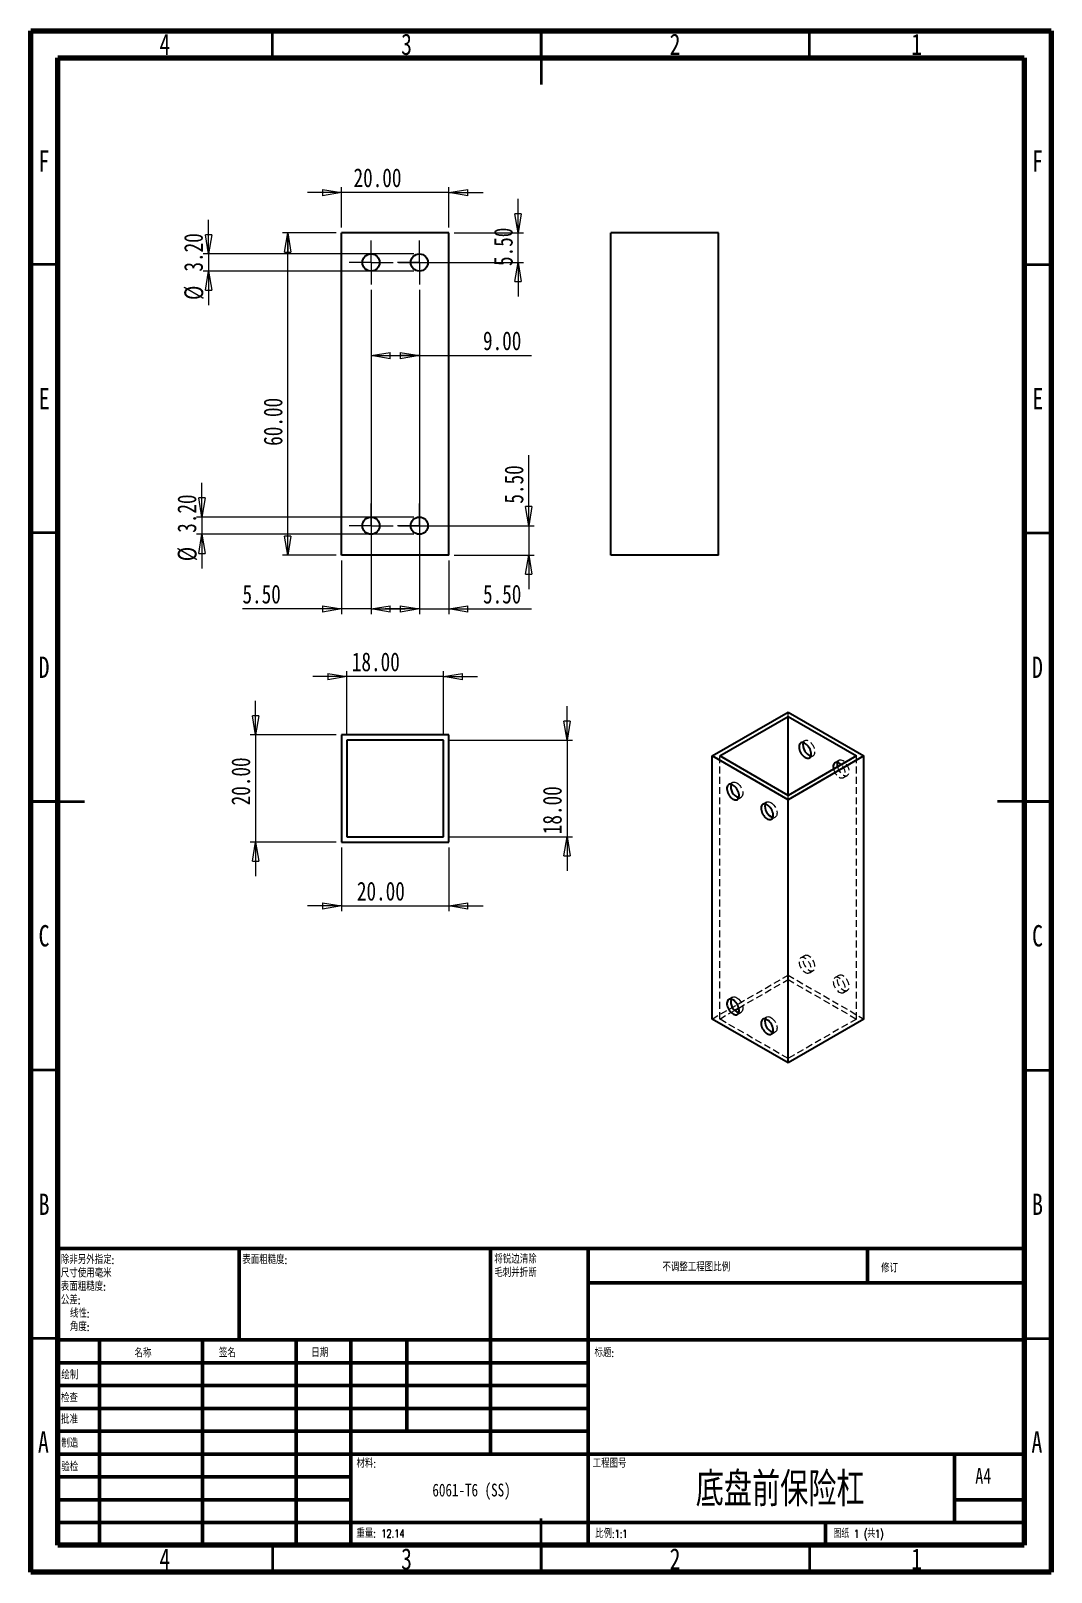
# Model space of a CAD drawing. Header units: millimetres. Extents: x 15 to 205, y 5 to 292.
import ezdxf

# ---------------------------------------------------------------- set-up
doc = ezdxf.new("R2010")
doc.units = ezdxf.units.MM
doc.linetypes.add('HIDDEN', pattern=[1.905, 1.27, -0.635])
doc.styles.add('SLDTEXTSTYLE0', font='TXT', dxfattribs={"width": 0.75})
doc.styles.add('SLDTEXTSTYLE1', font='TXT', dxfattribs={"width": 0.75, "bigfont": 'bigfont'})
doc.styles.add('SLDTEXTSTYLE2', font='TXT', dxfattribs={"width": 0.694444, "bigfont": 'bigfont'})
doc.dimstyles.new('SLDDIMSTYLE0', dxfattribs={"dimtxt": 3.5, "dimasz": 3.556, "dimexe": 0, "dimexo": 0.0625, "dimgap": 0.875, "dimtad": 1, "dimrnd": 1e-09, "dimzin": 4, "dimdsep": 46, "dimtxsty": 'SLDTEXTSTYLE0', "dimblk1": 'CLOSED', "dimblk2": 'CLOSED', "dimsah": 1, "dimcen": 0.09, "dimadec": 0, "dimazin": 1, "dimtfac": 1, "dimtofl": 0, "dimtmove": 0, "dimatfit": 3, "dimldrblk": 'CLOSED', "dimfxl": 1, "dimfrac": 2, "dimtolj": 1, "dimtzin": 12, "dimarcsym": 0})
doc.dimstyles.new('SLDDIMSTYLE1', dxfattribs={"dimtxt": 3.5, "dimasz": 3.556, "dimexe": 0, "dimexo": 0.0625, "dimgap": 0.875, "dimtad": 1, "dimrnd": 1e-09, "dimzin": 4, "dimdsep": 46, "dimtxsty": 'SLDTEXTSTYLE0', "dimblk1": 'CLOSED', "dimblk2": 'CLOSED', "dimsah": 1, "dimcen": 0.09, "dimadec": 0, "dimazin": 1, "dimtfac": 1, "dimtmove": 0, "dimatfit": 0, "dimldrblk": 'CLOSED', "dimfxl": 1, "dimfrac": 2, "dimtolj": 1, "dimtzin": 12, "dimarcsym": 0})

# ---------------------------------------------------------------- blocks, each defined once
blk = doc.blocks.new('SW_NOTE_0')
at = {"color": 0, "linetype": 'Continuous', "lineweight": 0, "char_height": 1.5, "attachment_point": 1, "style": 'SLDTEXTSTYLE1'}
for s, insert in [('除非另外指定:', (0, 1.93)), ('尺寸使用毫米', (0, -0.57)), ('表面粗糙度:', (0, -3.07)), ('公差:', (0, -5.57)), ('线性:', (1.69, -8.07)), ('角度:', (1.69, -10.57))]:
    blk.add_mtext(s, dxfattribs=dict(at, insert=insert))
blk = doc.blocks.new('SW_NOTE_0_1')
at = {"color": 0, "linetype": 'Continuous', "lineweight": 0, "char_height": 1.5, "attachment_point": 1, "style": 'SLDTEXTSTYLE1'}
for s, insert in [('将锐边清除', (0, 1.93)), ('毛刺并折断', (0, -0.57))]:
    blk.add_mtext(s, dxfattribs=dict(at, insert=insert))
blk = doc.blocks.new('_Closed')
at = {"color": 0, "linetype": 'ByBlock', "lineweight": -2}
for p, q in [((-1, 0.166667), (0, 0)), ((-1, 0.166667), (-1, -0.166667)), ((0, 0), (-1, -0.166667)), ((0, 0), (-1, 0))]:
    blk.add_line(p, q, dxfattribs=at)
blk = doc.blocks.new('_D')
at = {"color": 7, "linetype": 'Continuous', "lineweight": 0}
for p, q in [((71.85, 254.36), (61.85, 254.36)), ((62.85, 194.36), (62.85, 254.36)), ((71.85, 194.36), (61.85, 194.36))]:
    blk.add_line(p, q, dxfattribs=at)
at = {"color": 7, "linetype": 'Continuous', "lineweight": 18, "xscale": 3.556, "yscale": 3.556}
for p, rotation in [((62.85, 254.36), 90), ((62.85, 194.36), 270)]:
    blk.add_blockref('_Closed', p, dxfattribs=dict(at, rotation=rotation))
at = {"color": 7, "linetype": 'Continuous', "lineweight": 18, "insert": (58.34, 214.73), "char_height": 3.5, "attachment_point": 1, "rotation": 90, "style": 'SLDTEXTSTYLE0'}
blk.add_mtext('60.00', dxfattribs=at)
blk = doc.blocks.new('_D_1')
at = {"color": 7, "linetype": 'Continuous', "lineweight": 0}
for p, q in [((72.85, 261.88), (66.5, 261.88)), ((72.85, 255.36), (72.85, 262.88)), ((92.85, 261.88), (72.85, 261.88)), ((92.85, 255.36), (92.85, 262.88)), ((92.85, 261.88), (99.2, 261.88))]:
    blk.add_line(p, q, dxfattribs=at)
at = {"color": 7, "linetype": 'Continuous', "lineweight": 18, "xscale": 3.556, "yscale": 3.556}
blk.add_blockref('_Closed', (72.85, 261.88), dxfattribs=at)
at = {"color": 7, "linetype": 'Continuous', "lineweight": 18, "xscale": 3.556, "yscale": 3.556, "rotation": 180}
blk.add_blockref('_Closed', (92.85, 261.88), dxfattribs=at)
at = {"color": 7, "linetype": 'Continuous', "lineweight": 18, "insert": (75.09, 266.4), "char_height": 3.5, "attachment_point": 1, "style": 'SLDTEXTSTYLE0'}
blk.add_mtext('20.00', dxfattribs=at)
blk = doc.blocks.new('_D_2')
at = {"color": 7, "linetype": 'Continuous', "lineweight": 0}
for p, q in [((78.35, 243.76), (78.35, 183.36)), ((72.85, 193.36), (72.85, 183.36)), ((72.85, 184.36), (54.41, 184.36)), ((78.35, 184.36), (72.85, 184.36)), ((78.35, 184.36), (84.7, 184.36))]:
    blk.add_line(p, q, dxfattribs=at)
at = {"color": 7, "linetype": 'Continuous', "lineweight": 18, "xscale": 3.556, "yscale": 3.556}
blk.add_blockref('_Closed', (72.85, 184.36), dxfattribs=at)
at = {"color": 7, "linetype": 'Continuous', "lineweight": 18, "xscale": 3.556, "yscale": 3.556, "rotation": 180}
blk.add_blockref('_Closed', (78.35, 184.36), dxfattribs=at)
at = {"color": 7, "linetype": 'Continuous', "lineweight": 18, "insert": (54.41, 188.87), "char_height": 3.5, "attachment_point": 1, "style": 'SLDTEXTSTYLE0'}
blk.add_mtext('5.50', dxfattribs=at)
blk = doc.blocks.new('_D_3')
at = {"color": 7, "linetype": 'Continuous', "lineweight": 0}
for p, q in [((87.35, 243.76), (87.35, 183.36)), ((92.85, 193.36), (92.85, 183.36)), ((87.35, 184.36), (81, 184.36)), ((87.35, 184.36), (92.85, 184.36)), ((92.85, 184.36), (108.26, 184.36))]:
    blk.add_line(p, q, dxfattribs=at)
at = {"color": 7, "linetype": 'Continuous', "lineweight": 18, "xscale": 3.556, "yscale": 3.556}
blk.add_blockref('_Closed', (87.35, 184.36), dxfattribs=at)
at = {"color": 7, "linetype": 'Continuous', "lineweight": 18, "xscale": 3.556, "yscale": 3.556, "rotation": 180}
blk.add_blockref('_Closed', (92.85, 184.36), dxfattribs=at)
at = {"color": 7, "linetype": 'Continuous', "lineweight": 18, "insert": (99.2, 188.87), "char_height": 3.5, "attachment_point": 1, "style": 'SLDTEXTSTYLE0'}
blk.add_mtext('5.50', dxfattribs=at)
blk = doc.blocks.new('_D_4')
at = {"color": 7, "linetype": 'Continuous', "lineweight": 0}
for p, q in [((78.35, 243.76), (78.35, 230.53)), ((87.35, 243.76), (87.35, 230.53)), ((78.35, 231.53), (87.35, 231.53)), ((87.35, 231.53), (108.26, 231.53))]:
    blk.add_line(p, q, dxfattribs=at)
at = {"color": 7, "linetype": 'Continuous', "lineweight": 18, "xscale": 3.556, "yscale": 3.556, "rotation": 180}
blk.add_blockref('_Closed', (78.35, 231.53), dxfattribs=at)
at = {"color": 7, "linetype": 'Continuous', "lineweight": 18, "xscale": 3.556, "yscale": 3.556}
blk.add_blockref('_Closed', (87.35, 231.53), dxfattribs=at)
at = {"color": 7, "linetype": 'Continuous', "lineweight": 18, "insert": (99.2, 236.04), "char_height": 3.5, "attachment_point": 1, "style": 'SLDTEXTSTYLE0'}
blk.add_mtext('9.00', dxfattribs=at)
blk = doc.blocks.new('_D_5')
at = {"color": 7, "linetype": 'Continuous', "lineweight": 0}
for p, q in [((105.73, 254.36), (105.73, 260.71)), ((93.85, 254.36), (106.73, 254.36)), ((105.73, 248.86), (105.73, 254.36)), ((83.45, 248.86), (106.73, 248.86)), ((105.73, 248.86), (105.73, 242.51))]:
    blk.add_line(p, q, dxfattribs=at)
at = {"color": 7, "linetype": 'Continuous', "lineweight": 18, "xscale": 3.556, "yscale": 3.556}
for p, rotation in [((105.73, 254.36), 270), ((105.73, 248.86), 90)]:
    blk.add_blockref('_Closed', p, dxfattribs=dict(at, rotation=rotation))
at = {"color": 7, "linetype": 'Continuous', "lineweight": 18, "insert": (101.22, 248.21), "char_height": 3.5, "attachment_point": 1, "rotation": 90, "style": 'SLDTEXTSTYLE0'}
blk.add_mtext('5.50', dxfattribs=at)
blk = doc.blocks.new('_D_6')
at = {"color": 7, "linetype": 'Continuous', "lineweight": 0}
for p, q in [((107.72, 199.86), (107.72, 213.01)), ((83.45, 199.86), (108.72, 199.86)), ((107.72, 199.86), (107.72, 194.36)), ((93.85, 194.36), (108.72, 194.36)), ((107.72, 194.36), (107.72, 188.01))]:
    blk.add_line(p, q, dxfattribs=at)
at = {"color": 7, "linetype": 'Continuous', "lineweight": 18, "xscale": 3.556, "yscale": 3.556}
for p, rotation in [((107.72, 199.86), 270), ((107.72, 194.36), 90)]:
    blk.add_blockref('_Closed', p, dxfattribs=dict(at, rotation=rotation))
at = {"color": 7, "linetype": 'Continuous', "lineweight": 18, "insert": (103.21, 203.96), "char_height": 3.5, "attachment_point": 1, "rotation": 90, "style": 'SLDTEXTSTYLE0'}
blk.add_mtext('5.50', dxfattribs=at)
blk = doc.blocks.new('_D_7')
at = {"color": 7, "linetype": 'Continuous', "lineweight": 0}
for p, q in [((46.87, 201.46), (46.87, 207.81)), ((86.35, 201.46), (45.87, 201.46)), ((46.87, 201.46), (46.87, 198.26)), ((86.35, 198.26), (45.87, 198.26)), ((46.87, 198.26), (46.87, 191.91))]:
    blk.add_line(p, q, dxfattribs=at)
at = {"color": 7, "linetype": 'Continuous', "lineweight": 18, "xscale": 3.556, "yscale": 3.556}
for p, rotation in [((46.87, 201.46), 270), ((46.87, 198.26), 90)]:
    blk.add_blockref('_Closed', p, dxfattribs=dict(at, rotation=rotation))
at = {"color": 7, "linetype": 'Continuous', "lineweight": 18, "char_height": 3.5, "attachment_point": 1, "rotation": 90, "style": 'SLDTEXTSTYLE0'}
for s, insert in [('3.20', (42.3, 198.53)), ('%%c', (42.36, 193.25))]:
    blk.add_mtext(s, dxfattribs=dict(at, insert=insert))
blk = doc.blocks.new('_D_8')
at = {"color": 7, "linetype": 'Continuous', "lineweight": 0}
for p, q in [((48.1, 250.46), (48.1, 256.81)), ((86.35, 250.46), (47.1, 250.46)), ((48.1, 250.46), (48.1, 247.26)), ((86.35, 247.26), (47.1, 247.26)), ((48.1, 247.26), (48.1, 240.91))]:
    blk.add_line(p, q, dxfattribs=at)
at = {"color": 7, "linetype": 'Continuous', "lineweight": 18, "xscale": 3.556, "yscale": 3.556}
for p, rotation in [((48.1, 250.46), 270), ((48.1, 247.26), 90)]:
    blk.add_blockref('_Closed', p, dxfattribs=dict(at, rotation=rotation))
at = {"color": 7, "linetype": 'Continuous', "lineweight": 18, "char_height": 3.5, "attachment_point": 1, "rotation": 90, "style": 'SLDTEXTSTYLE0'}
for s, insert in [('3.20', (43.53, 247.17)), ('%%c', (43.59, 241.89))]:
    blk.add_mtext(s, dxfattribs=dict(at, insert=insert))
blk = doc.blocks.new('SW_CENTERMARKSYMBOL_0')
at = {"color": 0, "linetype": 'Continuous', "lineweight": 18}
for p, q in [((0, 2.5), (0, 4.1)), ((-2.5, 0), (-4.1, 0)), ((0, 0), (-2.5, 0)), ((0, 0), (0, 2.5)), ((0, 0), (0, -2.5)), ((0, 0), (2.5, 0)), ((2.5, 0), (4.1, 0)), ((0, -2.5), (0, -4.1))]:
    blk.add_line(p, q, dxfattribs=at)
blk = doc.blocks.new('SW_CENTERMARKSYMBOL_1')
at = {"color": 0, "linetype": 'Continuous', "lineweight": 18}
for p, q in [((0, 2.5), (0, 4.1)), ((-2.5, 0), (-4.1, 0)), ((0, 0), (-2.5, 0)), ((0, 0), (0, 2.5)), ((0, 0), (0, -2.5)), ((0, 0), (2.5, 0)), ((2.5, 0), (4.1, 0)), ((0, -2.5), (0, -4.1))]:
    blk.add_line(p, q, dxfattribs=at)
blk = doc.blocks.new('SW_CENTERMARKSYMBOL_2')
at = {"color": 0, "linetype": 'Continuous', "lineweight": 18}
for p, q in [((0, 2.5), (0, 4.1)), ((-2.5, 0), (-4.1, 0)), ((0, 0), (-2.5, 0)), ((0, 0), (0, 2.5)), ((0, 0), (0, -2.5)), ((0, 0), (2.5, 0)), ((2.5, 0), (4.1, 0)), ((0, -2.5), (0, -4.1))]:
    blk.add_line(p, q, dxfattribs=at)
blk = doc.blocks.new('SW_CENTERMARKSYMBOL_3')
at = {"color": 0, "linetype": 'Continuous', "lineweight": 18}
for p, q in [((0, 2.5), (0, 4.1)), ((-2.5, 0), (-4.1, 0)), ((0, 0), (-2.5, 0)), ((0, 0), (0, 2.5)), ((0, 0), (0, -2.5)), ((0, 0), (2.5, 0)), ((2.5, 0), (4.1, 0)), ((0, -2.5), (0, -4.1))]:
    blk.add_line(p, q, dxfattribs=at)
blk = doc.blocks.new('_D_9')
at = {"color": 7, "linetype": 'Continuous', "lineweight": 0}
for p, q in [((56.85, 160.92), (56.85, 167.27)), ((71.85, 160.92), (55.85, 160.92)), ((56.85, 160.92), (56.85, 140.92)), ((71.85, 140.92), (55.85, 140.92)), ((56.85, 140.92), (56.85, 134.57))]:
    blk.add_line(p, q, dxfattribs=at)
at = {"color": 7, "linetype": 'Continuous', "lineweight": 18, "xscale": 3.556, "yscale": 3.556}
for p, rotation in [((56.85, 160.92, -30), 270), ((56.85, 140.92, -30), 90)]:
    blk.add_blockref('_Closed', p, dxfattribs=dict(at, rotation=rotation))
at = {"color": 7, "linetype": 'Continuous', "lineweight": 18, "insert": (52.34, 147.78), "char_height": 3.5, "attachment_point": 1, "rotation": 90, "style": 'SLDTEXTSTYLE0'}
blk.add_mtext('20.00', dxfattribs=at)
blk = doc.blocks.new('_D_10')
at = {"color": 7, "linetype": 'Continuous', "lineweight": 0}
for p, q in [((114.85, 159.92), (114.85, 166.27)), ((92.85, 159.92), (115.85, 159.92)), ((114.85, 159.92), (114.85, 141.92)), ((92.85, 141.92), (115.85, 141.92)), ((114.85, 141.92), (114.85, 135.57))]:
    blk.add_line(p, q, dxfattribs=at)
at = {"color": 7, "linetype": 'Continuous', "lineweight": 18, "xscale": 3.556, "yscale": 3.556}
for p, rotation in [((114.85, 159.92, -30), 270), ((114.85, 141.92, -30), 90)]:
    blk.add_blockref('_Closed', p, dxfattribs=dict(at, rotation=rotation))
at = {"color": 7, "linetype": 'Continuous', "lineweight": 18, "insert": (110.34, 142.41), "char_height": 3.5, "attachment_point": 1, "rotation": 90, "style": 'SLDTEXTSTYLE0'}
blk.add_mtext('18.00', dxfattribs=at)
blk = doc.blocks.new('_D_11')
at = {"color": 7, "linetype": 'Continuous', "lineweight": 0}
for p, q in [((73.85, 160.92), (73.85, 172.75)), ((91.85, 160.92), (91.85, 172.75)), ((73.85, 171.75), (67.5, 171.75)), ((91.85, 171.75), (73.85, 171.75)), ((91.85, 171.75), (98.2, 171.75))]:
    blk.add_line(p, q, dxfattribs=at)
at = {"color": 7, "linetype": 'Continuous', "lineweight": 18, "xscale": 3.556, "yscale": 3.556}
blk.add_blockref('_Closed', (73.85, 171.75, -30), dxfattribs=at)
at = {"color": 7, "linetype": 'Continuous', "lineweight": 18, "xscale": 3.556, "yscale": 3.556, "rotation": 180}
blk.add_blockref('_Closed', (91.85, 171.75, -30), dxfattribs=at)
at = {"color": 7, "linetype": 'Continuous', "lineweight": 18, "insert": (74.78, 176.26), "char_height": 3.5, "attachment_point": 1, "style": 'SLDTEXTSTYLE0'}
blk.add_mtext('18.00', dxfattribs=at)
blk = doc.blocks.new('_D_12')
at = {"color": 7, "linetype": 'Continuous', "lineweight": 0}
for p, q in [((72.85, 139.92), (72.85, 128.05)), ((92.85, 139.92), (92.85, 128.05)), ((72.85, 129.05), (66.5, 129.05)), ((72.85, 129.05), (92.85, 129.05)), ((92.85, 129.05), (99.2, 129.05))]:
    blk.add_line(p, q, dxfattribs=at)
at = {"color": 7, "linetype": 'Continuous', "lineweight": 18, "xscale": 3.556, "yscale": 3.556}
blk.add_blockref('_Closed', (72.85, 129.05, -30), dxfattribs=at)
at = {"color": 7, "linetype": 'Continuous', "lineweight": 18, "xscale": 3.556, "yscale": 3.556, "rotation": 180}
blk.add_blockref('_Closed', (92.85, 129.05, -30), dxfattribs=at)
at = {"color": 7, "linetype": 'Continuous', "lineweight": 18, "insert": (75.72, 133.56), "char_height": 3.5, "attachment_point": 1, "style": 'SLDTEXTSTYLE0'}
blk.add_mtext('20.00', dxfattribs=at)

msp = doc.modelspace()

# ---------------------------------------------------------------- linework, layer by layer
at = {"color": 7, "linetype": 'Continuous', "lineweight": 70}
for p, q in [((15, 5), (15, 292)), ((15, 292), (205, 292)), ((205, 292), (205, 5)), ((20, 10), (20, 287)), ((20, 287), (200, 287)), ((200, 287), (200, 10)), ((200, 10), (20, 10)), ((205, 5), (15, 5))]:
    msp.add_line(p, q, dxfattribs=at)
at = {"color": 7, "linetype": 'Continuous', "lineweight": 35}
for p, q in [((60, 287), (60, 292)), ((110, 292), (110, 282)), ((110, 287), (110, 292)), ((160, 287), (160, 292)), ((20, 248.5), (15, 248.5)), ((200, 248.5), (205, 248.5)), ((20, 198.5), (15, 198.5)), ((200, 198.5), (205, 198.5)), ((15, 148.5), (25, 148.5)), ((20, 148.5), (15, 148.5)), ((205, 148.5), (195, 148.5)), ((200, 148.5), (205, 148.5)), ((20, 98.5), (15, 98.5)), ((200, 98.5), (205, 98.5)), ((20, 48.5), (15, 48.5)), ((200, 48.5), (205, 48.5)), ((110, 5), (110, 15)), ((60, 10), (60, 5)), ((110, 10), (110, 5)), ((160, 10), (160, 5))]:
    msp.add_line(p, q, dxfattribs=at)
at = {"color": 7, "linetype": 'Continuous', "lineweight": 25}
for p, q in [((72.848, 194.358), (72.848, 254.358)), ((92.848, 254.358), (72.848, 254.358)), ((92.848, 194.358), (92.848, 254.358)), ((123.034, 194.358), (123.034, 254.358)), ((143.034, 254.358), (123.034, 254.358)), ((143.034, 194.358), (143.034, 254.358)), ((92.848, 194.358), (72.848, 194.358)), ((143.034, 194.358), (123.034, 194.358)), ((141.858, 156.989), (156.001, 165.153)), ((143.273, 156.989), (156.001, 164.337)), ((156.001, 165.153), (170.143, 156.989)), ((156.001, 164.337), (168.728, 156.989)), ((156.001, 149.642), (156.001, 164.337)), ((72.848, 160.923), (72.848, 140.923)), ((92.848, 160.923), (72.848, 160.923)), ((92.848, 140.923), (92.848, 160.923)), ((73.848, 159.923), (73.848, 141.923)), ((91.848, 159.923), (73.848, 159.923)), ((91.848, 141.923), (91.848, 159.923)), ((156.001, 148.825), (141.858, 156.989)), ((141.858, 107.997), (141.858, 156.989)), ((156.001, 149.642), (143.273, 156.989)), ((170.143, 156.989), (156.001, 148.825)), ((168.728, 156.989), (156.001, 149.642)), ((170.143, 107.997), (170.143, 156.989)), ((156.001, 99.833), (156.001, 148.825)), ((72.848, 140.923), (92.848, 140.923)), ((73.848, 141.923), (91.848, 141.923)), ((146.091, 109.624), (146.819, 110.044)), ((156.001, 99.833), (141.858, 107.997)), ((170.143, 107.997), (156.001, 99.833))]:
    msp.add_line(p, q, dxfattribs=at)
at = {"color": 7, "linetype": 'HIDDEN', "lineweight": 18}
for p, q in [((156.001, 164.337), (156.001, 165.153)), ((159.09, 159.803), (158.383, 159.395)), ((143.273, 107.997), (143.273, 156.989)), ((159.982, 156.623), (160.69, 157.031)), ((165.454, 156.129), (164.747, 155.721)), ((168.728, 107.997), (168.728, 156.989)), ((166.346, 152.949), (167.054, 153.358)), ((145.655, 152.047), (144.948, 151.639)), ((146.547, 148.867), (147.255, 149.276)), ((156.001, 148.825), (156.001, 149.642)), ((152.019, 148.373), (151.312, 147.965)), ((152.911, 145.194), (153.618, 145.602)), ((159.09, 119.792), (158.383, 119.384)), ((141.858, 107.997), (156.001, 116.161)), ((146.819, 110.044), (156.001, 115.344)), ((156.001, 116.161), (170.143, 107.997)), ((156.001, 115.344), (168.728, 107.997)), ((159.982, 116.613), (160.69, 117.021)), ((165.454, 116.119), (164.747, 115.71)), ((145.655, 112.036), (144.948, 111.628)), ((166.346, 112.939), (167.054, 113.347)), ((143.273, 107.997), (146.091, 109.624)), ((146.547, 108.857), (147.255, 109.265)), ((156.001, 100.649), (143.273, 107.997)), ((152.019, 108.363), (151.312, 107.954)), ((168.728, 107.997), (156.001, 100.649)), ((152.911, 105.183), (153.618, 105.591))]:
    msp.add_line(p, q, dxfattribs=at)
at = {"color": 7, "linetype": 'Continuous', "lineweight": 50}
for p, q in [((20, 65.25), (200, 65.25)), ((20, 65.25), (20, 10)), ((53.8, 48.25), (53.8, 65.25)), ((100.6, 65.25), (100.6, 27)), ((118.8, 65.25), (118.8, 10)), ((170.8, 58.875), (170.8, 65.25)), ((200, 58.875), (118.8, 58.875)), ((200, 48.25), (20, 48.25)), ((27.8, 48.25), (27.8, 10)), ((46.991, 48.25), (46.991, 10)), ((64.399, 48.25), (64.399, 10)), ((74.6, 10), (74.6, 48.25)), ((85, 31.25), (85, 48.25)), ((118.8, 44), (20, 44)), ((118.8, 39.75), (20, 39.75)), ((118.8, 35.5), (20, 35.5)), ((118.8, 31.25), (20, 31.25)), ((74.6, 27), (20, 27)), ((74.6, 27), (200, 27)), ((187, 14.25), (187, 27)), ((74.6, 22.75), (20, 22.75)), ((74.6, 18.5), (20, 18.5)), ((200, 18.5), (187, 18.5)), ((20, 14.25), (200, 14.25)), ((163, 10), (163, 14.25))]:
    msp.add_line(p, q, dxfattribs=at)
at = {"color": 7, "linetype": 'Continuous', "lineweight": 25, "flags": 128}
for points in [[(159.183, 156.703), (159.374, 156.611), (159.559, 156.56), (159.734, 156.55), (159.893, 156.582), (160.032, 156.656), (160.146, 156.768), (160.232, 156.916), (160.288, 157.095), (160.313, 157.301), (160.305, 157.527), (160.264, 157.767), (160.193, 158.014), (160.092, 158.261), (159.965, 158.5), (159.816, 158.726), (159.649, 158.93), (159.468, 159.109), (159.278, 159.255), (159.087, 159.366), (158.897, 159.438), (158.716, 159.468), (158.549, 159.457), (158.4, 159.404), (158.273, 159.311), (158.172, 159.18), (158.101, 159.016), (158.06, 158.823), (158.052, 158.606), (158.077, 158.372), (158.133, 158.128), (158.219, 157.88), (158.333, 157.636), (158.472, 157.403), (158.631, 157.187), (158.806, 156.995), (158.991, 156.832), (159.183, 156.703)], [(159.89, 157.111), (160.081, 157.019), (160.254, 156.97)], [(165.91, 155.362), (165.832, 155.435), (165.642, 155.582), (165.451, 155.692), (165.261, 155.764), (165.08, 155.795), (164.913, 155.783), (164.764, 155.73), (164.637, 155.637), (164.536, 155.507), (164.465, 155.342), (164.424, 155.149), (164.416, 154.932), (164.44, 154.698), (164.475, 154.534)], [(145.747, 148.947), (145.939, 148.855), (146.124, 148.804), (146.299, 148.794), (146.458, 148.826), (146.597, 148.9), (146.711, 149.012), (146.797, 149.16), (146.853, 149.339), (146.878, 149.545), (146.87, 149.771), (146.829, 150.011), (146.758, 150.258), (146.657, 150.505), (146.53, 150.744), (146.381, 150.97), (146.213, 151.175), (146.033, 151.353), (145.843, 151.499), (145.652, 151.61), (145.462, 151.682), (145.281, 151.713), (145.114, 151.701), (144.965, 151.648), (144.838, 151.555), (144.737, 151.424), (144.666, 151.26), (144.625, 151.067), (144.617, 150.85), (144.642, 150.616), (144.698, 150.372), (144.784, 150.124), (144.898, 149.88), (145.037, 149.647), (145.196, 149.431), (145.371, 149.239), (145.556, 149.076), (145.747, 148.947)], [(152.111, 147.886), (151.92, 147.977), (151.735, 148.029), (151.56, 148.038), (151.401, 148.006), (151.262, 147.933), (151.148, 147.82), (151.062, 147.672), (151.005, 147.493), (150.981, 147.287), (150.989, 147.061), (151.03, 146.821), (151.101, 146.574), (151.202, 146.328), (151.329, 146.088), (151.478, 145.863), (151.645, 145.658), (151.826, 145.48), (152.015, 145.333), (152.207, 145.222), (152.397, 145.15), (152.577, 145.12), (152.745, 145.131), (152.894, 145.184), (153.021, 145.277), (153.122, 145.408), (153.193, 145.572), (153.234, 145.765), (153.242, 145.982), (153.217, 146.216), (153.161, 146.46), (153.075, 146.708), (152.961, 146.952), (152.822, 147.185), (152.663, 147.401), (152.488, 147.594), (152.303, 147.757), (152.111, 147.886)], [(145.747, 111.549), (145.556, 111.641), (145.371, 111.692), (145.196, 111.702), (145.037, 111.669), (144.898, 111.596), (144.784, 111.484), (144.698, 111.336), (144.642, 111.156), (144.617, 110.951), (144.625, 110.724), (144.666, 110.485), (144.737, 110.238), (144.838, 109.991), (144.965, 109.751), (145.114, 109.526), (145.281, 109.321), (145.462, 109.143), (145.652, 108.996), (145.843, 108.885), (146.033, 108.814), (146.213, 108.783), (146.381, 108.794), (146.53, 108.847), (146.657, 108.941), (146.758, 109.071), (146.829, 109.236), (146.87, 109.429), (146.878, 109.646), (146.853, 109.879), (146.797, 110.124), (146.711, 110.371), (146.597, 110.615), (146.458, 110.849), (146.299, 111.065), (146.124, 111.257), (145.939, 111.42), (145.747, 111.549)], [(152.111, 105.262), (152.303, 105.171), (152.488, 105.119), (152.663, 105.11), (152.822, 105.142), (152.961, 105.215), (153.075, 105.328), (153.161, 105.476), (153.217, 105.655), (153.242, 105.861), (153.234, 106.087), (153.193, 106.327), (153.122, 106.574), (153.021, 106.821), (152.894, 107.06), (152.745, 107.285), (152.577, 107.49), (152.397, 107.668), (152.207, 107.815), (152.015, 107.926), (151.826, 107.998), (151.645, 108.028), (151.478, 108.017), (151.329, 107.964), (151.202, 107.871), (151.101, 107.74), (151.03, 107.576), (150.989, 107.383), (150.981, 107.166), (151.005, 106.932), (151.062, 106.688), (151.148, 106.44), (151.262, 106.196), (151.401, 105.963), (151.56, 105.747), (151.735, 105.555), (151.92, 105.391), (152.111, 105.262)]]:
    msp.add_lwpolyline(points, dxfattribs=at)
at = {"color": 7, "linetype": 'HIDDEN', "lineweight": 18, "flags": 128}
for points in [[(160.254, 156.97), (160.267, 156.968), (160.441, 156.958), (160.6, 156.99), (160.739, 157.064), (160.853, 157.176), (160.939, 157.324), (160.996, 157.503), (161.02, 157.709), (161.012, 157.935), (160.971, 158.175), (160.9, 158.422), (160.799, 158.669), (160.672, 158.908), (160.523, 159.134), (160.356, 159.339), (160.175, 159.517), (159.986, 159.664), (159.794, 159.774), (159.605, 159.846), (159.424, 159.877), (159.256, 159.865), (159.107, 159.812), (158.98, 159.719), (158.879, 159.589), (158.818, 159.456)], [(166.254, 156.05), (166.062, 156.141), (165.877, 156.193), (165.702, 156.202), (165.543, 156.17), (165.404, 156.097), (165.29, 155.984), (165.204, 155.836), (165.182, 155.782)], [(165.182, 154.942), (165.243, 154.738), (165.344, 154.492), (165.471, 154.252), (165.62, 154.027), (165.788, 153.822), (165.969, 153.644), (166.158, 153.497), (166.35, 153.386), (166.539, 153.314), (166.72, 153.284), (166.887, 153.295), (167.036, 153.348), (167.163, 153.441), (167.264, 153.572), (167.335, 153.736), (167.376, 153.93), (167.384, 154.146), (167.36, 154.38), (167.303, 154.624), (167.217, 154.872), (167.103, 155.116), (166.964, 155.35), (166.805, 155.565), (166.63, 155.758), (166.445, 155.921), (166.254, 156.05), (166.254, 156.05)], [(165.546, 153.029), (165.738, 152.937), (165.923, 152.886), (166.098, 152.876), (166.257, 152.908), (166.396, 152.982), (166.51, 153.094), (166.596, 153.242), (166.652, 153.421), (166.677, 153.627), (166.669, 153.853), (166.628, 154.093), (166.557, 154.34), (166.456, 154.587), (166.329, 154.826), (166.18, 155.052), (166.012, 155.257), (165.91, 155.362)], [(145.383, 151.7), (145.405, 151.754), (145.491, 151.902), (145.605, 152.015), (145.744, 152.088), (145.903, 152.12), (146.078, 152.111), (146.263, 152.059), (146.455, 151.968)], [(146.455, 151.968), (146.646, 151.839), (146.831, 151.676), (147.006, 151.483), (147.165, 151.267), (147.304, 151.034), (147.418, 150.79), (147.504, 150.542), (147.561, 150.298), (147.585, 150.064), (147.577, 149.848), (147.536, 149.654), (147.465, 149.49), (147.364, 149.359), (147.237, 149.266), (147.088, 149.213), (146.921, 149.202), (146.819, 149.214)], [(151.747, 148.026), (151.769, 148.081), (151.855, 148.229), (151.969, 148.341), (152.108, 148.414), (152.267, 148.447), (152.442, 148.437), (152.627, 148.386), (152.819, 148.294)], [(152.819, 148.294), (153.01, 148.165), (153.195, 148.002), (153.37, 147.809), (153.529, 147.594), (153.668, 147.36), (153.782, 147.116), (153.868, 146.869), (153.925, 146.624), (153.949, 146.39), (153.941, 146.174), (153.9, 145.98), (153.829, 145.816), (153.728, 145.685), (153.601, 145.592), (153.452, 145.539), (153.285, 145.528), (153.183, 145.54)], [(159.183, 116.692), (159.374, 116.6), (159.559, 116.549), (159.734, 116.539), (159.893, 116.572), (160.032, 116.645), (160.146, 116.757), (160.232, 116.905), (160.288, 117.085), (160.313, 117.29), (160.305, 117.517), (160.264, 117.757), (160.193, 118.003), (160.092, 118.25), (159.965, 118.49), (159.816, 118.715), (159.649, 118.92), (159.468, 119.098), (159.278, 119.245), (159.087, 119.356), (158.897, 119.427), (158.716, 119.458), (158.549, 119.447), (158.4, 119.394), (158.273, 119.3), (158.172, 119.17), (158.101, 119.006), (158.06, 118.812), (158.052, 118.596), (158.077, 118.362), (158.133, 118.117), (158.219, 117.87), (158.333, 117.626), (158.472, 117.392), (158.631, 117.176), (158.806, 116.984), (158.991, 116.821), (159.183, 116.692)], [(159.89, 119.713), (159.698, 119.805), (159.513, 119.856), (159.338, 119.866), (159.179, 119.833), (159.04, 119.76), (158.926, 119.648), (158.84, 119.5), (158.784, 119.32), (158.759, 119.115), (158.767, 118.889), (158.808, 118.649), (158.879, 118.402), (158.98, 118.155), (159.107, 117.915), (159.256, 117.69), (159.424, 117.485), (159.605, 117.307), (159.794, 117.16), (159.986, 117.05), (160.175, 116.978), (160.356, 116.947), (160.523, 116.959), (160.672, 117.012), (160.799, 117.105), (160.9, 117.235), (160.971, 117.4), (161.012, 117.593), (161.02, 117.81), (160.996, 118.043), (160.939, 118.288), (160.853, 118.536), (160.739, 118.78), (160.6, 119.013), (160.441, 119.229), (160.267, 119.421), (160.081, 119.584), (159.89, 119.713)], [(165.546, 113.018), (165.738, 112.927), (165.923, 112.875), (166.098, 112.866), (166.257, 112.898), (166.396, 112.971), (166.51, 113.083), (166.596, 113.231), (166.652, 113.411), (166.677, 113.617), (166.669, 113.843), (166.628, 114.083), (166.557, 114.33), (166.456, 114.576), (166.329, 114.816), (166.18, 115.041), (166.012, 115.246), (165.832, 115.424), (165.642, 115.571), (165.451, 115.682), (165.261, 115.754), (165.08, 115.784), (164.913, 115.773), (164.764, 115.72), (164.637, 115.627), (164.536, 115.496), (164.465, 115.332), (164.424, 115.138), (164.416, 114.922), (164.44, 114.688), (164.497, 114.444), (164.583, 114.196), (164.697, 113.952), (164.836, 113.718), (164.995, 113.503), (165.17, 113.31), (165.355, 113.147), (165.546, 113.018)], [(166.254, 113.426), (166.445, 113.335), (166.63, 113.283), (166.805, 113.274), (166.964, 113.306), (167.103, 113.379), (167.217, 113.492), (167.303, 113.64), (167.36, 113.819), (167.384, 114.025), (167.376, 114.251), (167.335, 114.491), (167.264, 114.738), (167.163, 114.985), (167.036, 115.224), (166.887, 115.45), (166.72, 115.654), (166.539, 115.833), (166.35, 115.979), (166.158, 116.09), (165.969, 116.162), (165.788, 116.192), (165.62, 116.181), (165.471, 116.128), (165.344, 116.035), (165.243, 115.904), (165.172, 115.74), (165.131, 115.547), (165.123, 115.33), (165.148, 115.096), (165.204, 114.852), (165.29, 114.604), (165.404, 114.36), (165.543, 114.127), (165.702, 113.911), (165.877, 113.719), (166.062, 113.556), (166.254, 113.426)], [(145.383, 111.69), (145.405, 111.744), (145.491, 111.892), (145.605, 112.004), (145.744, 112.078), (145.903, 112.11), (146.078, 112.1), (146.263, 112.049), (146.455, 111.957)], [(146.455, 111.957), (146.646, 111.828), (146.831, 111.665), (147.006, 111.473), (147.165, 111.257), (147.304, 111.024), (147.418, 110.78), (147.504, 110.532), (147.561, 110.288), (147.585, 110.054), (147.577, 109.837), (147.536, 109.644), (147.465, 109.479), (147.364, 109.349), (147.237, 109.256), (147.088, 109.203), (146.921, 109.191), (146.819, 109.204)], [(151.747, 108.016), (151.769, 108.07), (151.855, 108.218), (151.969, 108.33), (152.108, 108.404), (152.267, 108.436), (152.442, 108.426), (152.627, 108.375), (152.819, 108.283)], [(152.819, 108.283), (153.01, 108.154), (153.195, 107.991), (153.37, 107.799), (153.529, 107.583), (153.668, 107.35), (153.782, 107.106), (153.868, 106.858), (153.925, 106.614), (153.949, 106.38), (153.941, 106.163), (153.9, 105.97), (153.829, 105.806), (153.728, 105.675), (153.601, 105.582), (153.452, 105.529), (153.285, 105.517), (153.183, 105.53)]]:
    msp.add_lwpolyline(points, dxfattribs=at)
at = {"color": 7, "linetype": 'Continuous', "lineweight": 25}
for centre in [(78.348, 248.858), (87.348, 248.858), (78.348, 199.858), (87.348, 199.858)]:
    msp.add_circle(centre, 1.6, dxfattribs=at)
for centre, radius, start, end in [((161.027, 159.047), 2.246, 169.51203, 239.5803), ((166.663, 155.362), 1.539, 164.14334, 195.82674), ((147.489, 151.259), 2.152, 168.16033, 251.83429), ((153.853, 147.585), 2.152, 168.16033, 251.83429), ((147.489, 111.248), 2.152, 168.16033, 251.83429), ((153.853, 107.574), 2.152, 168.16033, 251.83429)]:
    msp.add_arc(centre, radius, start, end, dxfattribs=at)
at = {"color": 7, "linetype": 'HIDDEN', "lineweight": 18}
msp.add_arc((166.915, 155.136), 2.513, 193.8767, 237.01086, dxfattribs=at)

# ---------------------------------------------------------------- block references
at = {"color": 7, "linetype": 'Continuous', "lineweight": 0}
for name, p in [('SW_CENTERMARKSYMBOL_0', (78.348, 248.858)), ('SW_CENTERMARKSYMBOL_1', (87.348, 248.858)), ('SW_CENTERMARKSYMBOL_3', (78.348, 199.858)), ('SW_CENTERMARKSYMBOL_2', (87.348, 199.858)), ('SW_NOTE_0', (20.594, 61.987)), ('SW_NOTE_0_1', (101.309, 62.069))]:
    msp.add_blockref(name, p, dxfattribs=at)

# ---------------------------------------------------------------- texts
for s, insert, char_height, attachment_point, style in [('4', (39.96, 291.485), 3.969, 2, 'SLDTEXTSTYLE0'), ('3', (84.96, 291.485), 3.969, 2, 'SLDTEXTSTYLE0'), ('2', (134.96, 291.485), 3.969, 2, 'SLDTEXTSTYLE0'), ('1', (179.96, 291.485), 3.969, 2, 'SLDTEXTSTYLE0'), ('F', (17.458, 269.735), 3.969, 2, 'SLDTEXTSTYLE0'), ('F', (202.458, 269.735), 3.969, 2, 'SLDTEXTSTYLE0'), ('E', (17.508, 225.485), 3.969, 2, 'SLDTEXTSTYLE0'), ('E', (202.508, 225.485), 3.969, 2, 'SLDTEXTSTYLE0'), ('D', (17.453, 175.485), 3.969, 2, 'SLDTEXTSTYLE0'), ('D', (202.453, 175.485), 3.969, 2, 'SLDTEXTSTYLE0'), ('C', (17.459, 125.485), 3.969, 2, 'SLDTEXTSTYLE0'), ('C', (202.459, 125.485), 3.969, 2, 'SLDTEXTSTYLE0'), ('B', (17.471, 75.485), 3.969, 2, 'SLDTEXTSTYLE0'), ('B', (202.471, 75.485), 3.969, 2, 'SLDTEXTSTYLE0'), ('表面粗糙度:', (54.371, 63.919), 1.5, 1, 'SLDTEXTSTYLE1'), ('不调整工程图比例', (132.615, 62.533), 1.5, 1, 'SLDTEXTSTYLE1'), ('修订', (173.328, 62.335), 1.5, 1, 'SLDTEXTSTYLE1'), ('名称', (34.322, 46.501), 1.5, 1, 'SLDTEXTSTYLE1'), ('签名', (50.034, 46.562), 1.5, 1, 'SLDTEXTSTYLE1'), ('日期', (67.215, 46.576), 1.5, 1, 'SLDTEXTSTYLE1'), ('标题:', (119.956, 46.576), 1.5, 1, 'SLDTEXTSTYLE1'), ('绘制', (20.685, 42.43), 1.5, 1, 'SLDTEXTSTYLE1'), ('检查', (20.624, 38.154), 1.5, 1, 'SLDTEXTSTYLE1'), ('批准', (20.622, 34.177), 1.5, 1, 'SLDTEXTSTYLE1'), ('A', (17.34, 31.235), 3.969, 2, 'SLDTEXTSTYLE0'), ('制造', (20.682, 29.734), 1.5, 1, 'SLDTEXTSTYLE1'), ('A', (202.34, 31.235), 3.969, 2, 'SLDTEXTSTYLE0'), ('材料:', (75.646, 25.986), 1.5, 1, 'SLDTEXTSTYLE1'), ('工程图号', (119.629, 25.986), 1.5, 1, 'SLDTEXTSTYLE1'), ('验检', (20.677, 25.35), 1.5, 1, 'SLDTEXTSTYLE1'), ('底盘前保险杠', (154.532, 23.607), 6.35, 2, 'SLDTEXTSTYLE1'), ('A4', (190.871, 24.406), 2.9104, 1, 'SLDTEXTSTYLE0'), ('6061-T6 (SS)', (97.065, 21.486), 2.38125, 2, 'SLDTEXTSTYLE0'), ('重量: 12.14', (75.618, 12.949), 1.4986, 1, 'SLDTEXTSTYLE1'), ('比例:1:1', (120.074, 12.9), 1.5, 1, 'SLDTEXTSTYLE1'), ('图纸 1 (共1)', (164.478, 12.9), 1.5, 1, 'SLDTEXTSTYLE2'), ('4', (39.96, 9.449), 3.969, 2, 'SLDTEXTSTYLE0'), ('3', (84.96, 9.449), 3.969, 2, 'SLDTEXTSTYLE0'), ('2', (134.96, 9.449), 3.969, 2, 'SLDTEXTSTYLE0'), ('1', (179.96, 9.449), 3.969, 2, 'SLDTEXTSTYLE0')]:
    msp.add_mtext(s, dxfattribs=dict(at, insert=insert, char_height=char_height, attachment_point=attachment_point, style=style))

# ---------------------------------------------------------------- dimensions: what is measured, and where the dimension line sits
at = {"color": 7, "linetype": 'Continuous', "lineweight": 18}
for base, p1, p2, dimstyle, picture, middle in [((72.848, 261.884), (92.848, 254.358), (72.848, 254.358), 'SLDDIMSTYLE1', '_D_1', (80.909, 261.884)), ((72.848, 184.358), (78.348, 244.758), (72.848, 194.358), 'SLDDIMSTYLE1', '_D_2', (58.933, 184.358)), ((87.348, 231.533), (78.348, 244.758), (87.348, 244.758), 'SLDDIMSTYLE0', '_D_4', (103.729, 231.533)), ((92.848, 184.358), (87.348, 244.758), (92.848, 194.358), 'SLDDIMSTYLE1', '_D_3', (103.729, 184.358)), ((73.848, 171.75), (91.848, 159.923), (73.848, 159.923), 'SLDDIMSTYLE1', '_D_11', (80.6, 171.75)), ((92.848, 129.053), (72.848, 140.923), (92.848, 140.923), 'SLDDIMSTYLE1', '_D_12', (81.538, 129.053))]:
    dim = msp.add_linear_dim(base=base, p1=p1, p2=p2, dimstyle=dimstyle, dxfattribs=at)
    dim.commit()
    dim.dimension.update_dxf_attribs({"geometry": picture, "text_midpoint": middle, "dimtype": 160})
for base, p1, p2, dimstyle, picture, middle in [((105.727, 254.358), (82.448, 248.858), (92.848, 254.358), 'SLDDIMSTYLE1', '_D_5', (105.727, 252.74)), ((62.848, 254.358), (72.848, 194.358), (72.848, 254.358), 'SLDDIMSTYLE0', '_D', (62.848, 220.546)), ((107.725, 194.358), (82.448, 199.858), (92.848, 194.358), 'SLDDIMSTYLE1', '_D_6', (107.725, 208.482)), ((56.848, 140.923), (72.848, 160.923), (72.848, 140.923), 'SLDDIMSTYLE1', '_D_9', (56.848, 153.597)), ((114.848, 141.923), (91.848, 159.923), (91.848, 141.923), 'SLDDIMSTYLE1', '_D_10', (114.848, 148.228))]:
    dim = msp.add_linear_dim(base=base, p1=p1, p2=p2, angle=90, dimstyle=dimstyle, dxfattribs=at)
    dim.commit()
    dim.dimension.update_dxf_attribs({"geometry": picture, "text_midpoint": middle, "dimtype": 160})
for base, p1, p2, picture, middle in [((48.099, 247.258), (87.348, 250.458), (87.348, 247.258), '_D_8', (48.099, 249.052)), ((46.87, 198.258), (87.348, 201.458), (87.348, 198.258), '_D_7', (46.87, 200.414))]:
    dim = msp.add_linear_dim(base=base, p1=p1, p2=p2, angle=90, text='%%c<>', dimstyle='SLDDIMSTYLE1', dxfattribs=at)
    dim.commit()
    dim.dimension.update_dxf_attribs({"geometry": picture, "text_midpoint": middle, "dimtype": 160})

doc.saveas('drawing.dxf')
